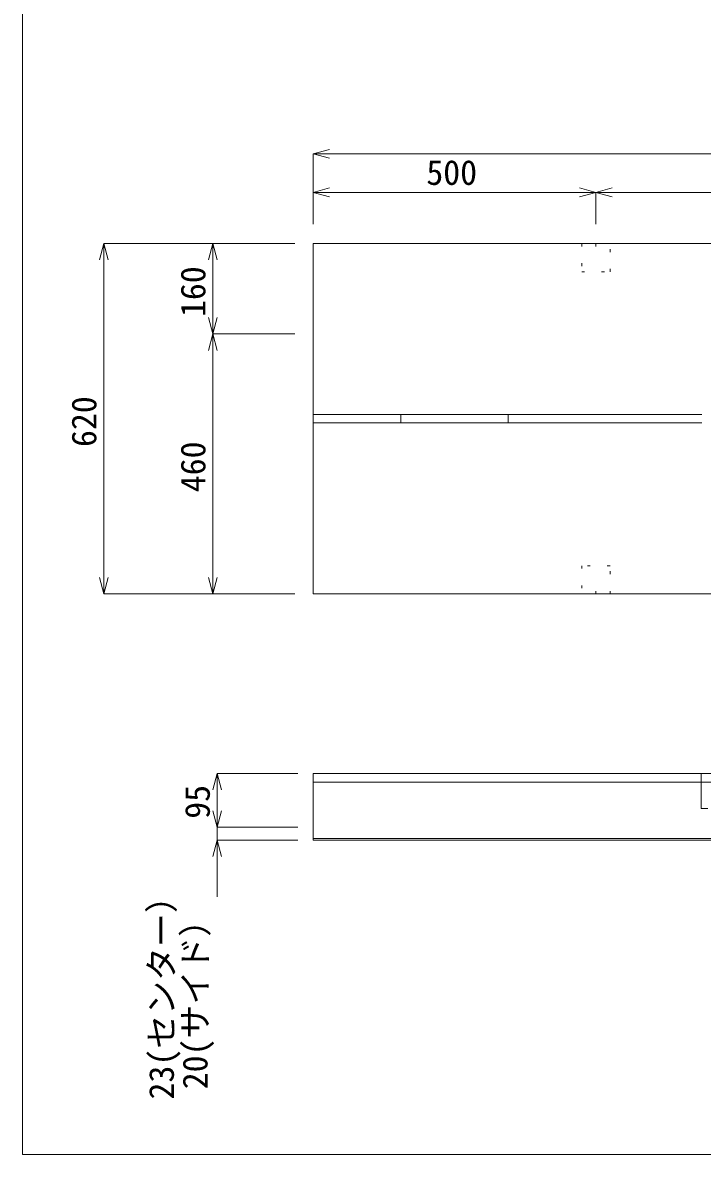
# Model space of a CAD drawing. Units: millimetres, scale not verified. Extents: x 234 to 5784, y 107 to 4112.
# Drawn here: x 234 to 1436, y 107 to 2110 of the extents above; entities that cross this region are included whole.
import ezdxf
from ezdxf.enums import TextEntityAlignment as Align

# ---------------------------------------------------------------- set-up
doc = ezdxf.new("R2010")
doc.units = ezdxf.units.MM
doc.header["$LTSCALE"] = 20
doc.linetypes.add('DOTTED', pattern=[1.75, 0.25, -1.5])
doc.layers.add('0-1', color=7, linetype='Continuous', lineweight=18)
doc.layers.add('0-e', color=7, linetype='Continuous', lineweight=18)
doc.styles.add('ＭＳ ゴシック', font='')
doc.styles.get('ＭＳ ゴシック').set_extended_font_data('MS Gothic')

msp = doc.modelspace()

# ---------------------------------------------------------------- linework, layer by layer
at = {"layer": '0-1'}
for p, q in [((747.78, 1877.87), (776.76, 1885.63)), ((747.78, 1877.87), (2747.78, 1877.87)), ((747.78, 1877.87), (776.76, 1870.11)), ((747.78, 1877.87), (747.78, 1753.28)), ((747.78, 1809.55), (776.76, 1817.31)), ((747.78, 1809.55), (1247.78, 1809.55)), ((747.78, 1809.55), (776.76, 1801.78)), ((747.78, 1809.55), (747.78, 1753.28)), ((1247.78, 1809.55), (1218.81, 1817.31)), ((1247.78, 1809.55), (1218.81, 1801.78)), ((1247.78, 1809.55), (1276.76, 1817.31)), ((1247.78, 1809.55), (1247.78, 1753.28)), ((1247.78, 1809.55), (1747.78, 1809.55)), ((1247.78, 1809.55), (1276.76, 1801.78)), ((377.32, 1719.01), (369.56, 1690.04)), ((377.32, 1099.01), (377.32, 1719.01)), ((377.32, 1719.01), (385.09, 1690.04)), ((377.32, 1719.01), (714.92, 1719.01)), ((570.23, 1719.01), (562.47, 1690.04)), ((570.23, 1719.01), (570.23, 1559.01)), ((570.23, 1719.01), (578, 1690.04)), ((570.23, 1719.01), (714.92, 1719.01)), ((747.78, 1694.01), (747.78, 1719.01)), ((2747.78, 1719.01), (747.78, 1719.01)), ((747.78, 1694.01), (747.78, 1174.01)), ((570.23, 1559.01), (562.47, 1587.99)), ((570.23, 1559.01), (578, 1587.99)), ((570.23, 1559.01), (562.47, 1530.04)), ((570.23, 1559.01), (714.92, 1559.01)), ((570.23, 1559.01), (570.23, 1099.01)), ((570.23, 1559.01), (578, 1530.04)), ((1435.28, 1416.51), (747.78, 1416.51)), ((902.78, 1416.51), (902.78, 1401.51)), ((1092.78, 1416.51), (1092.78, 1401.51)), ((1435.28, 1401.51), (747.78, 1401.51)), ((747.78, 1174.01), (747.78, 1099.01)), ((377.32, 1099.01), (369.56, 1127.99)), ((377.32, 1099.01), (385.09, 1127.99)), ((570.23, 1099.01), (562.47, 1127.99)), ((570.23, 1099.01), (578, 1127.99)), ((377.32, 1099.01), (714.92, 1099.01)), ((570.23, 1099.01), (714.92, 1099.01)), ((747.78, 1099.01), (2417.76, 1099.01)), ((577.95, 781.2), (570.19, 752.22)), ((577.95, 686.2), (577.95, 781.2)), ((577.95, 781.2), (585.71, 752.22)), ((577.95, 781.2), (720.54, 781.2)), ((747.78, 781.2), (2747.78, 781.2)), ((747.78, 663.2), (747.78, 781.2)), ((1433.78, 781.2), (1433.78, 719.2)), ((747.78, 766.2), (2747.78, 766.2)), ((577.95, 686.2), (570.19, 715.18)), ((577.95, 686.2), (570.19, 715.18)), ((577.95, 686.2), (570.19, 715.18)), ((577.95, 686.2), (585.71, 715.18)), ((577.95, 686.2), (585.71, 715.18)), ((577.95, 686.2), (585.71, 715.18)), ((1433.78, 719.2), (1445.5, 719.2)), ((577.95, 686.2), (720.54, 686.2)), ((577.95, 663.2), (577.95, 686.2)), ((577.95, 686.2), (720.54, 686.2)), ((577.95, 686.2), (720.54, 686.2)), ((577.95, 686.2), (720.54, 686.2)), ((577.95, 663.2), (570.19, 634.22)), ((577.95, 663.2), (577.95, 563.2)), ((577.95, 663.2), (585.71, 634.22)), ((577.95, 663.2), (720.54, 663.2)), ((747.78, 666.2), (2747.78, 666.2)), ((747.78, 663.2), (2747.78, 663.2))]:
    msp.add_line(p, q, dxfattribs=at)
at = {"layer": '0-1', "linetype": 'DOTTED'}
for p, q in [((1272.78, 1719.01), (1222.78, 1719.01)), ((1222.78, 1719.01), (1222.78, 1669.01)), ((1247.78, 1719.01), (1247.78, 1707.28)), ((1272.78, 1669.01), (1272.78, 1719.01)), ((1222.78, 1669.01), (1272.78, 1669.01)), ((1272.78, 1149.01), (1222.78, 1149.01)), ((1222.78, 1149.01), (1222.78, 1099.01)), ((1272.78, 1099.01), (1272.78, 1149.01)), ((1247.78, 1099.01), (1247.78, 1110.75)), ((1222.78, 1099.01), (1272.78, 1099.01))]:
    msp.add_line(p, q, dxfattribs=at)
at = {"layer": '0-e'}
for p, q in [((233.7, 4112.38), (233.7, 107.38)), ((233.7, 107.38), (5783.7, 107.38))]:
    msp.add_line(p, q, dxfattribs=at)

# ---------------------------------------------------------------- texts
at = {"layer": '0-1', "style": 'ＭＳ ゴシック'}
msp.add_text('500', height=43.99, dxfattribs=at).set_placement((947.78, 1809.55), align=Align.BOTTOM_LEFT)
for s, p in [('160', (570.23, 1589.01)), ('620', (377.32, 1359.01)), ('460', (570.23, 1279.01)), ('95', (577.95, 701.2)), ('23(センター）', (514.44, 204.47)), ('20(サイド）', (573.9, 222.57))]:
    msp.add_text(s, height=43.99, rotation=90, dxfattribs=at).set_placement(p, align=Align.BOTTOM_LEFT)

doc.saveas('drawing.dxf')
